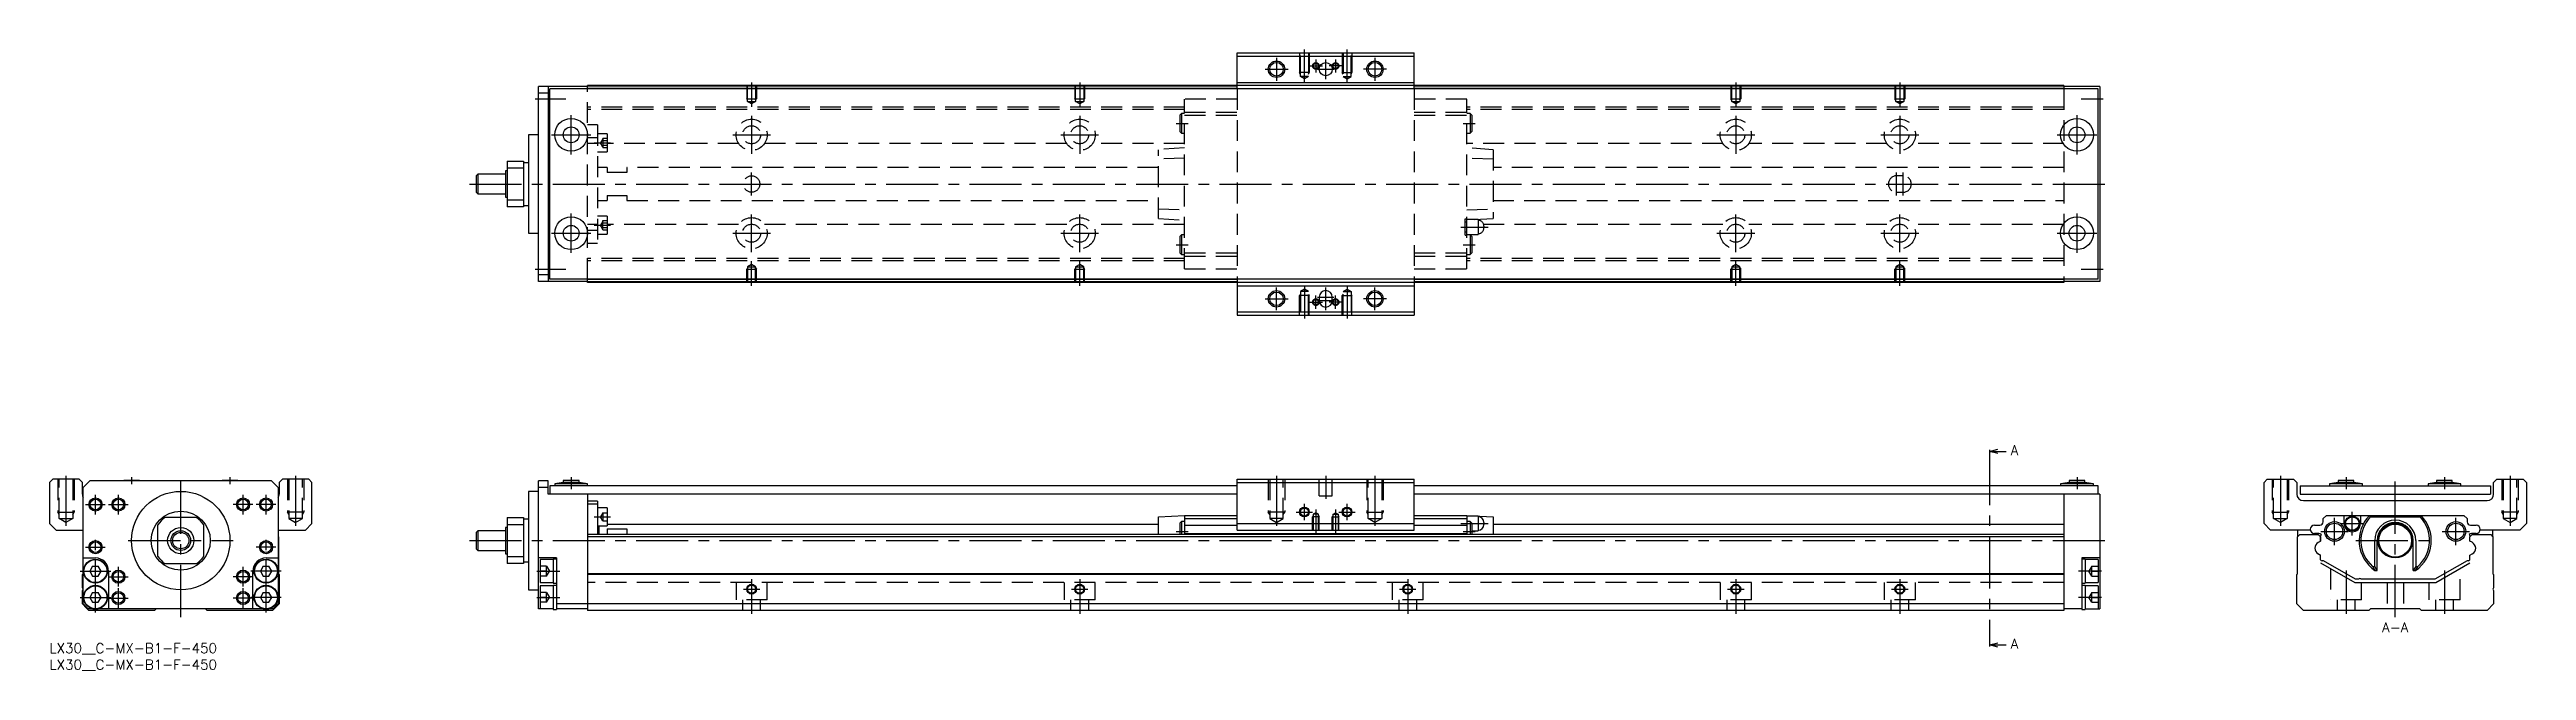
# Model space of a CAD drawing. Extents: x 0 to 755, y -8 to 181.
import ezdxf

# ---------------------------------------------------------------- set-up
doc = ezdxf.new("R2010")
doc.units = 0
doc.header["$LTSCALE"] = 0.5
doc.linetypes.add('CENTER', pattern=[50.8, 31.75, -6.35, 6.35, -6.35])
doc.linetypes.add('DASHED', pattern=[19.05, 12.7, -6.35])
for name, color, linetype in [('MSM_CENTER', 1, 'CENTER'), ('MSM_CONTINUOUS', 7, 'CONTINUOUS'), ('MSM_DASHED', 4, 'DASHED'), ('MSM_NARROW', 5, 'CONTINUOUS'), ('MSM_PART_NUMBER', 7, 'CONTINUOUS')]:
    doc.layers.add(name, color=color, linetype=linetype)
doc.styles.get("Standard").update_dxf_attribs({"font": 'txt.shx', "height": 3, "bigfont": 'bigfont.shx'})

# ---------------------------------------------------------------- blocks, each defined once
blk = doc.blocks.new('*U2')
at = {"layer": 'MSM_PART_NUMBER'}
blk.add_text('LX30__C-MX-B1-F-450', height=3, dxfattribs=at).set_placement((0, -3))
blk = doc.blocks.new('*U3')
at = {"layer": 'MSM_PART_NUMBER'}
blk.add_text('LX30__C-MX-B1-F-450', height=3, dxfattribs=at).set_placement((0, -8))

msp = doc.modelspace()

# ---------------------------------------------------------------- linework, layer by layer
at = {"layer": 'MSM_CENTER'}
for p, q in [((370.5, 175), (377.5, 175)), ((374, 178.5), (374, 171.5)), ((382.5, 171.09), (382.5, 181)), ((384, 176), (388, 176)), ((386, 178), (386, 174)), ((386.5, 175), (391.5, 175)), ((389, 172), (389, 178)), ((394, 176), (390, 176)), ((392, 178), (392, 174)), ((395.5, 171.09), (395.5, 181)), ((407.5, 175), (400.5, 175)), ((404, 178.5), (404, 171.5)), ((214, 171), (214, 163.49)), ((314, 171), (314, 163.49)), ((514, 171), (514, 163.49)), ((564, 171), (564, 163.49)), ((148, 166), (157.4, 166)), ((159, 149), (159, 161)), ((214, 160.75), (214, 149.25)), ((314, 160.75), (314, 149.25)), ((514, 160.75), (514, 149.25)), ((564, 160.75), (564, 149.25)), ((618, 149), (618, 161)), ((619.25, 166), (626, 166)), ((153, 155), (165, 155)), ((166, 152.55), (171, 152.55)), ((208.25, 155), (219.75, 155)), ((308.25, 155), (319.75, 155)), ((343.43, 158.5), (347.07, 158.5)), ((430.92, 158.5), (434.57, 158.5)), ((508.25, 155), (519.75, 155)), ((558.25, 155), (569.75, 155)), ((612, 155), (624, 155)), ((214, 136.5), (214, 143.5)), ((563, 136.5), (563, 143.5)), ((565, 136.5), (565, 143.5)), ((128, 140), (627, 140)), ((159, 119), (159, 131)), ((214, 119.25), (214, 130.75)), ((314, 119.25), (314, 130.75)), ((514, 119.25), (514, 130.75)), ((564, 119.25), (564, 130.75)), ((618, 119), (618, 131)), ((153, 125), (165, 125)), ((166, 127.44), (171, 127.44)), ((208.25, 125), (219.75, 125)), ((308.25, 125), (319.75, 125)), ((343.43, 121.5), (347.07, 121.5)), ((430.22, 126.9), (438.48, 126.9)), ((430.92, 121.5), (434.57, 121.5)), ((508.25, 125), (519.75, 125)), ((558.25, 125), (569.75, 125)), ((612, 125), (624, 125)), ((148, 114), (157.4, 114)), ((214, 109), (214, 116.51)), ((314, 109), (314, 116.51)), ((514, 109), (514, 116.51)), ((564, 109), (564, 116.51)), ((619.25, 114), (626, 114)), ((374, 101.5), (374, 108.5)), ((382.5, 108.91), (382.5, 99)), ((386, 102), (386, 106)), ((389, 101.5), (389, 108.5)), ((392, 102), (392, 106)), ((395.5, 108.91), (395.5, 99)), ((404, 101.5), (404, 108.5)), ((370.5, 105), (377.5, 105)), ((384, 104), (388, 104)), ((386.5, 105.5), (391.5, 105.5)), ((386.5, 104.5), (391.5, 104.5)), ((394, 104), (390, 104)), ((407.5, 105), (400.5, 105)), ((591.37, 58), (591.37, 0)), ((5, 51), (5, 35.81)), ((25, 50.6), (25, 48.5)), ((40, 8), (40, 51.5)), ((55, 50.6), (55, 48.5)), ((75, 51), (75, 35.81)), ((159, 50.6), (159, 47)), ((374, 51), (374, 35.81)), ((389, 51), (389, 44)), ((404, 51), (404, 35.81)), ((618, 50.6), (618, 47)), ((680, 51), (680, 35.81)), ((700, 50.6), (700, 47)), ((715, 8), (715, 51.5)), ((730, 50.6), (730, 47)), ((750, 51), (750, 35.81)), ((11, 42.3), (17, 42.3)), ((14, 39.3), (14, 45.3)), ((18, 42.3), (24, 42.3)), ((21, 39.3), (21, 45.3)), ((62, 42.3), (56, 42.3)), ((59, 39.3), (59, 45.3)), ((69, 42.3), (63, 42.3)), ((66, 39.3), (66, 45.3)), ((166, 38.55), (171, 38.55)), ((380, 40), (385, 40)), ((382.5, 37.5), (382.5, 42.5)), ((386, 40.76), (386, 33.5)), ((392, 40.76), (392, 33.5)), ((393, 40), (398, 40)), ((395.5, 37.5), (395.5, 42.5)), ((696.5, 29.95), (696.5, 38.25)), ((701.9, 32.88), (701.9, 40.12)), ((733.5, 29.95), (733.5, 38.25)), ((14, 9.35), (14, 32.3)), ((24, 31.3), (56, 31.3)), ((66, 9.35), (66, 32.3)), ((128, 31.3), (627, 31.3)), ((343.43, 34.1), (347.07, 34.1)), ((430.22, 36.5), (438.48, 36.5)), ((430.92, 34.1), (434.57, 34.1)), ((692.35, 34.1), (700.65, 34.1)), ((698.27, 36.5), (705.52, 36.5)), ((703, 31.3), (727, 31.3)), ((729.35, 34.1), (737.65, 34.1)), ((11, 29.3), (17, 29.3)), ((21, 17.3), (21, 23.3)), ((59, 17.3), (59, 23.3)), ((69, 29.3), (63, 29.3)), ((9.35, 22), (18.65, 22)), ((18, 20.3), (24, 20.3)), ((21, 10.8), (21, 16.8)), ((62, 20.3), (56, 20.3)), ((59, 10.8), (59, 16.8)), ((70.65, 22), (61.35, 22)), ((148.5, 22), (155.5, 22)), ((211.5, 16.5), (216.5, 16.5)), ((214, 19.5), (214, 9)), ((311.5, 16.5), (316.5, 16.5)), ((314, 19.5), (314, 9)), ((411.5, 16.5), (416.5, 16.5)), ((414, 19.5), (414, 9)), ((511.5, 16.5), (516.5, 16.5)), ((514, 19.5), (514, 9)), ((561.5, 16.5), (566.5, 16.5)), ((564, 19.5), (564, 9)), ((625.5, 22), (618.5, 22)), ((700, 22.18), (700, 9)), ((730, 22.18), (730, 9)), ((9.35, 14), (18.65, 14)), ((18, 13.8), (24, 13.8)), ((62, 13.8), (56, 13.8)), ((70.65, 14), (61.35, 14)), ((148.5, 14), (155.5, 14)), ((625.5, 14), (618.5, 14))]:
    msp.add_line(p, q, dxfattribs=at)
at = {"layer": 'MSM_CONTINUOUS'}
for p, q in [((362, 169), (362, 180)), ((362, 180), (416, 180)), ((362, 179), (416, 179)), ((416, 169), (416, 180)), ((164, 169.7), (149, 169.7)), ((149, 110.3), (149, 169.7)), ((152, 167.7), (149, 167.7)), ((152, 169.7), (152, 110.3)), ((152.5, 111), (152.5, 169)), ((624.5, 169), (152.5, 169)), ((614, 170), (164, 170)), ((164, 169), (164, 170)), ((362, 169.8), (164, 169.8)), ((362, 169.1), (164, 169.1)), ((362, 171), (416, 171)), ((614, 169.8), (416, 169.8)), ((614, 169.1), (416, 169.1)), ((614, 170), (614, 169)), ((625, 169.7), (614, 169.7)), ((624.5, 111), (624.5, 169)), ((625, 169.7), (625, 110.3)), ((146, 155), (146, 125)), ((149, 155), (146, 155)), ((139, 144), (139, 136)), ((139.5, 144), (139, 144)), ((139.5, 147), (144.5, 147)), ((139.5, 147), (139.5, 133)), ((144.5, 144.82), (139.5, 144.82)), ((144.5, 147), (144.5, 133)), ((146, 146.5), (144.5, 146.5)), ((130.5, 143), (130, 142.5)), ((130, 142.5), (130, 137.5)), ((130, 137.5), (130.5, 137)), ((130.5, 143), (130.5, 137)), ((139, 143), (130.5, 143)), ((130.5, 137), (139, 137)), ((139, 136), (139.5, 136)), ((139.5, 135.18), (144.5, 135.18)), ((144.5, 133), (139.5, 133)), ((144.5, 133.5), (146, 133.5)), ((146, 125), (149, 125)), ((152, 112.3), (149, 112.3)), ((164, 110.3), (149, 110.3)), ((624.5, 111), (152.5, 111)), ((164, 110), (164, 111)), ((362, 110.9), (164, 110.9)), ((362, 110.2), (164, 110.2)), ((614, 110), (164, 110)), ((362, 111), (362, 100)), ((362, 109), (416, 109)), ((416, 111), (416, 100)), ((614, 110.9), (416, 110.9)), ((614, 110.2), (416, 110.2)), ((614, 111), (614, 110)), ((625, 110.3), (614, 110.3)), ((362, 101), (416, 101)), ((362, 100), (416, 100)), ((387, 105.5), (387, 104.5)), ((391, 104.5), (391, 105.5)), ((591.37, 58.5), (593.87, 59.17)), ((591.37, 59), (591.37, 58)), ((593.87, 57.83), (591.37, 58.5)), ((591.37, 58.5), (596.38, 58.5)), ((1, 50), (0, 49)), ((0, 49), (0, 36.5)), ((9, 50), (1, 50)), ((10, 49), (9, 50)), ((10, 45.5), (10, 49)), ((12.3, 49.5), (10.3, 47.5)), ((10.3, 12), (10.3, 47.5)), ((67.7, 49.5), (12.3, 49.5)), ((22.6, 49.6), (22.6, 49.5)), ((27.4, 49.6), (22.6, 49.6)), ((27.4, 49.5), (27.4, 49.6)), ((52.6, 49.6), (52.6, 49.5)), ((57.4, 49.6), (52.6, 49.6)), ((57.4, 49.5), (57.4, 49.6)), ((69.7, 47.5), (67.7, 49.5)), ((69.7, 47.5), (69.7, 12)), ((71, 50), (70, 49)), ((70, 49), (70, 45.5)), ((79, 50), (71, 50)), ((80, 49), (79, 50)), ((80, 36.5), (80, 49)), ((149, 46.3), (146, 46.3)), ((146, 46.3), (146, 16.3)), ((149, 10.5), (149, 49.5)), ((152, 49.5), (149, 49.5)), ((152, 47.5), (149, 47.5)), ((152, 45.5), (152, 49.5)), ((362, 45.5), (152, 45.5)), ((152.5, 48), (152.5, 45.5)), ((362, 48), (152.5, 48)), ((156.6, 49), (154, 48.6)), ((154, 48.6), (154, 48)), ((164, 48.6), (154, 48.6)), ((156.6, 49.6), (156.6, 49)), ((161.4, 49.6), (156.6, 49.6)), ((161.4, 49), (156.6, 49)), ((161.4, 49), (161.4, 49.6)), ((164, 48.6), (161.4, 49)), ((164, 48), (164, 48.6)), ((164, 45.5), (164, 10)), ((362, 50), (416, 50)), ((362, 34.5), (362, 50)), ((362, 49), (416, 49)), ((416, 34.5), (416, 50)), ((624.5, 48), (416, 48)), ((625, 45.5), (416, 45.5)), ((615.6, 49), (613, 48.6)), ((613, 48.6), (613, 48)), ((623, 48.6), (613, 48.6)), ((614, 45.5), (614, 10)), ((615.6, 49.6), (615.6, 49)), ((620.4, 49.6), (615.6, 49.6)), ((620.4, 49), (615.6, 49)), ((620.4, 49), (620.4, 49.6)), ((623, 48.6), (620.4, 49)), ((623, 48), (623, 48.6)), ((624.5, 45.5), (624.5, 48)), ((625, 45.5), (625, 10.5)), ((675, 49), (676, 50)), ((675, 36.5), (675, 49)), ((676, 50), (684, 50)), ((684, 50), (685, 49)), ((685, 49), (685, 45.5)), ((686, 48), (744, 48)), ((686, 48), (686, 45.5)), ((686, 45.5), (744, 45.5)), ((697.6, 49), (695, 48.6)), ((695, 48.6), (695, 48)), ((705, 48.6), (695, 48.6)), ((702.4, 49.6), (697.6, 49.6)), ((697.6, 49.6), (697.6, 49)), ((702.4, 49), (697.6, 49)), ((702.4, 49), (702.4, 49.6)), ((705, 48.6), (702.4, 49)), ((705, 48), (705, 48.6)), ((727.6, 49), (725, 48.6)), ((735, 48.6), (725, 48.6)), ((725, 48.6), (725, 48)), ((732.4, 49.6), (727.6, 49.6)), ((727.6, 49.6), (727.6, 49)), ((732.4, 49), (727.6, 49)), ((732.4, 49), (732.4, 49.6)), ((735, 48.6), (732.4, 49)), ((735, 48), (735, 48.6)), ((744, 48), (744, 45.5)), ((745, 49), (746, 50)), ((745, 45.5), (745, 49)), ((746, 50), (754, 50)), ((754, 50), (755, 49)), ((755, 49), (755, 36.5)), ((44.82, 38.3), (35.18, 38.3)), ((139.5, 38.3), (144.5, 38.3)), ((139.5, 38.3), (139.5, 24.3)), ((144.5, 38.3), (144.5, 24.3)), ((146, 37.8), (144.5, 37.8)), ((167, 43.3), (164, 43.3)), ((167, 42.45), (164, 42.45)), ((167, 43.3), (167, 33.2)), ((170, 41.3), (167, 41.3)), ((170, 41.3), (170, 35.8)), ((338, 38.5), (346, 39)), ((338, 33.2), (338, 38.5)), ((346, 39), (362, 39)), ((346, 39), (346, 33.2)), ((346, 38), (362, 38)), ((416, 39), (432, 39)), ((416, 38), (432, 38)), ((432, 39), (440, 38.5)), ((432, 39), (432, 33.2)), ((435.45, 38.75), (432, 38.75)), ((435.45, 38.75), (435.45, 34.25)), ((440, 38.5), (440, 33.2)), ((687, 43.5), (743, 43.5)), ((693.05, 38), (694.05, 39)), ((693.05, 37), (693.05, 38)), ((694.05, 39), (735.95, 39)), ((699.4, 36.5), (699.4, 39)), ((704.4, 39), (704.4, 36.5)), ((707.14, 39), (707.4, 38.5)), ((707.4, 38.5), (722.6, 38.5)), ((722.6, 38.5), (722.86, 39)), ((735.95, 39), (736.95, 38)), ((736.95, 38), (736.95, 37)), ((0, 36.5), (2, 34.5)), ((2, 34.5), (10.3, 34.5)), ((10.2, 32.5), (10.3, 32.6)), ((10.2, 21.2), (10.2, 32.5)), ((33, 26.48), (33, 36.12)), ((47, 26.48), (47, 36.12)), ((69.7, 34.5), (78, 34.5)), ((69.7, 32.6), (69.8, 32.5)), ((69.8, 32.5), (69.8, 21.2)), ((78, 34.5), (80, 36.5)), ((130.5, 34.3), (130, 33.8)), ((130, 33.8), (130, 28.8)), ((139, 34.3), (130.5, 34.3)), ((130.5, 34.3), (130.5, 28.3)), ((139.5, 35.3), (139, 35.3)), ((139, 35.3), (139, 27.3)), ((144.5, 36.12), (139.5, 36.12)), ((614, 33.2), (164, 33.2)), ((614, 32.5), (164, 32.5)), ((167, 35.8), (170, 35.8)), ((167.5, 33.2), (167.5, 35.8)), ((170, 36.3), (338, 36.3)), ((170, 34.87), (176, 34.87)), ((170, 34.87), (170, 33.2)), ((176, 34.87), (176, 33.2)), ((345, 37.1), (344.5, 36.6)), ((344.5, 36.6), (344.5, 33.2)), ((346, 37.1), (345, 37.1)), ((345, 37.1), (345, 33.2)), ((346, 36), (362, 36)), ((346, 33.5), (432, 33.5)), ((362, 36.5), (416, 36.5)), ((362, 34.5), (416, 34.5)), ((416, 36), (432, 36)), ((433, 37.1), (432, 37.1)), ((433.5, 36.6), (433, 37.1)), ((433, 37.1), (433, 33.2)), ((433.5, 36.6), (433.5, 33.2)), ((433.5, 34.25), (435.45, 34.25)), ((437.2, 36.8), (437.2, 36.2)), ((440, 36.3), (614, 36.3)), ((677, 34.5), (675, 36.5)), ((689.13, 34.5), (677, 34.5)), ((685.2, 32.5), (685.9, 33.2)), ((685.2, 21.2), (685.2, 32.5)), ((685.3, 32.6), (685.3, 34.5)), ((685.9, 33.2), (691.55, 33.2)), ((690.35, 36), (692.05, 36)), ((691.75, 33.5), (690.35, 33.5)), ((692.25, 31.15), (691.5, 30.72)), ((691.55, 33.2), (692.25, 32.5)), ((691.55, 33.2), (692.25, 32.5)), ((691.6, 30.78), (692.25, 31.15)), ((692.2, 32.55), (692.2, 32.7)), ((692.25, 32.5), (692.2, 32.55)), ((692.25, 31.15), (692.25, 32.5)), ((692.25, 32.5), (692.25, 31.15)), ((708.74, 23.45), (708.74, 31.3)), ((709.5, 22.2), (709.5, 31.3)), ((720.5, 22.2), (720.5, 31.3)), ((721.26, 31.3), (721.26, 23.45)), ((737.75, 32.5), (738.45, 33.2)), ((737.75, 32.5), (738.45, 33.2)), ((737.75, 31.15), (737.75, 32.5)), ((738.4, 30.78), (737.75, 31.15)), ((737.8, 32.7), (737.8, 32.55)), ((737.95, 36), (739.65, 36)), ((739.65, 33.5), (738.25, 33.5)), ((738.4, 30.78), (738.49, 30.73)), ((738.45, 33.2), (744.1, 33.2)), ((753, 34.5), (740.87, 34.5)), ((744.1, 33.2), (744.8, 32.5)), ((744.7, 32.6), (744.7, 34.5)), ((744.8, 32.5), (744.8, 21.2)), ((755, 36.5), (753, 34.5)), ((10.3, 26), (14, 26)), ((13.13, 23.5), (12.27, 22)), ((13.13, 23.5), (14.87, 23.5)), ((15.73, 22), (14.87, 23.5)), ((35.18, 24.3), (44.82, 24.3)), ((65.13, 23.5), (64.27, 22)), ((65.13, 23.5), (66.87, 23.5)), ((66, 26), (69.7, 26)), ((67.73, 22), (66.87, 23.5)), ((130, 28.8), (130.5, 28.3)), ((130.5, 28.3), (139, 28.3)), ((139, 27.3), (139.5, 27.3)), ((139.5, 26.48), (144.5, 26.48)), ((144.5, 24.3), (139.5, 24.3)), ((144.5, 24.8), (146, 24.8)), ((154.5, 26), (149, 26)), ((153.5, 25.5), (149.5, 25.5)), ((149.5, 25.5), (149.5, 18.5)), ((154.5, 25.65), (153.5, 25.65)), ((153.5, 25.65), (153.5, 18.35)), ((154.5, 26), (154.5, 10.35)), ((625, 26), (619.5, 26)), ((619.5, 26), (619.5, 10.35)), ((620.5, 25.65), (619.5, 25.65)), ((620.5, 25.65), (620.5, 18.35)), ((624.5, 25.5), (620.5, 25.5)), ((624.5, 25.5), (624.5, 18.5)), ((692.25, 26.85), (691.5, 27.28)), ((691.6, 27.22), (692.25, 26.85)), ((692.25, 25.45), (692.25, 26.85)), ((692.25, 24.5), (702.64, 18.5)), ((693.1, 25.16), (692.7, 25.16)), ((702.91, 19.5), (693.1, 25.16)), ((708.07, 23.45), (708.74, 23.45)), ((709.5, 22.2), (708.74, 23.45)), ((721.26, 23.45), (720.5, 22.2)), ((721.26, 23.45), (721.93, 23.45)), ((736.9, 25.16), (727.09, 19.5)), ((727.36, 18.5), (737.75, 24.5)), ((737.3, 25.16), (736.9, 25.16)), ((737.75, 26.85), (738.5, 27.28)), ((737.75, 25.45), (737.75, 26.85)), ((10, 21), (10.2, 21.2)), ((10, 16.9), (10, 21)), ((10, 12), (10, 16.1)), ((12.27, 22), (13.13, 20.5)), ((13.13, 15.5), (12.27, 14)), ((13.13, 20.5), (14.87, 20.5)), ((13.13, 15.5), (14.87, 15.5)), ((14.87, 20.5), (15.73, 22)), ((15.73, 14), (14.87, 15.5)), ((18, 22), (18, 10.5)), ((62, 10.5), (62, 22)), ((64.27, 22), (65.13, 20.5)), ((65.13, 15.5), (64.27, 14)), ((65.13, 20.5), (66.87, 20.5)), ((65.13, 15.5), (66.87, 15.5)), ((66.87, 20.5), (67.73, 22)), ((67.73, 14), (66.87, 15.5)), ((69.8, 21.2), (70, 21)), ((70, 21), (70, 12)), ((146, 16.3), (149, 16.3)), ((149.5, 18.5), (153.5, 18.5)), ((153.5, 17.5), (149.5, 17.5)), ((149.5, 17.5), (149.5, 10.5)), ((153.5, 18.35), (154.5, 18.35)), ((154.5, 17.65), (153.5, 17.65)), ((153.5, 17.65), (153.5, 10.35)), ((614, 21.2), (164, 21.2)), ((614, 21), (164, 21)), ((619.5, 18.35), (620.5, 18.35)), ((620.5, 17.65), (619.5, 17.65)), ((620.5, 18.5), (624.5, 18.5)), ((620.5, 17.65), (620.5, 10.35)), ((624.5, 17.5), (620.5, 17.5)), ((624.5, 17.5), (624.5, 10.5)), ((685, 21), (685.2, 21.2)), ((685, 12), (685, 21)), ((702.64, 18.5), (727.36, 18.5)), ((703.85, 19.5), (702.91, 19.5)), ((727.09, 19.5), (704.65, 19.5)), ((708.82, 22.2), (709.5, 22.2)), ((720.5, 22.2), (721.18, 22.2)), ((744.8, 21.2), (745, 21)), ((745, 21), (745, 16.9)), ((745, 16.1), (745, 12)), ((12, 10), (10, 12)), ((11.8, 10.5), (10.3, 12)), ((12.96, 10.5), (11.8, 10.5)), ((32, 10), (12, 10)), ((12.27, 14), (13.13, 12.5)), ((13.13, 12.5), (14.87, 12.5)), ((14.87, 12.5), (15.73, 14)), ((64.96, 10.5), (15.04, 10.5)), ((32.5, 10.5), (32, 10)), ((48, 10), (47.5, 10.5)), ((68, 10), (48, 10)), ((64.27, 14), (65.13, 12.5)), ((65.13, 12.5), (66.87, 12.5)), ((66.87, 12.5), (67.73, 14)), ((68.2, 10.5), (67.04, 10.5)), ((70, 12), (68, 10)), ((69.7, 12), (68.2, 10.5)), ((153.5, 10.5), (149, 10.5)), ((153.5, 10.35), (154.5, 10.35)), ((614, 12), (154.5, 12)), ((164, 10.5), (154.5, 10.5)), ((614, 10), (164, 10)), ((619.5, 10.5), (614, 10.5)), ((619.5, 10.35), (620.5, 10.35)), ((620.5, 10.5), (625, 10.5)), ((687, 10), (685, 12)), ((707, 10), (687, 10)), ((707.5, 10.5), (707, 10)), ((722.5, 10.5), (707.5, 10.5)), ((723, 10), (722.5, 10.5)), ((743, 10), (723, 10)), ((745, 12), (743, 10)), ((591.37, -0.5), (593.87, 0.17)), ((591.37, 0), (591.37, -1)), ((593.87, -1.17), (591.37, -0.5)), ((591.37, -0.5), (596.38, -0.5))]:
    msp.add_line(p, q, dxfattribs=at)
for centre, radius in [((374, 175), 2.07), ((389, 175), 2), ((404, 175), 2.07), ((159, 155), 5), ((618, 155), 5), ((159, 155), 2.4), ((618, 155), 2.4), ((159, 125), 5), ((618, 125), 5), ((159, 125), 2.4), ((618, 125), 2.4), ((374, 105), 2.07), ((404, 105), 2.07), ((40, 31.3), 15), ((14, 42.3), 1.62), ((21, 42.3), 1.62), ((40, 31.3), 9), ((59, 42.3), 1.62), ((66, 42.3), 1.62), ((382.5, 40), 1.23), ((395.5, 40), 1.23), ((701.9, 36.5), 2.25), ((701.9, 36.5), 2.05), ((14, 29.3), 1.62), ((40, 31.3), 4), ((40, 31.3), 3), ((40, 31.3), 2.5), ((66, 29.3), 1.62), ((696.5, 34.1), 3), ((696.5, 34.1), 2.5), ((715, 31.3), 5.3), ((715, 31.3), 5), ((733.5, 34.1), 3), ((733.5, 34.1), 2.5), ((14, 22), 3.65), ((14, 22), 3.5), ((66, 22), 3.65), ((66, 22), 3.5), ((14, 14), 3.65), ((14, 14), 3.5), ((21, 20.3), 1.62), ((21, 13.8), 1.62), ((59, 20.3), 1.62), ((59, 13.8), 1.62), ((66, 14), 3.65), ((66, 14), 3.5), ((214, 16.5), 1.23), ((314, 16.5), 1.23), ((414, 16.5), 1.23), ((514, 16.5), 1.23), ((564, 16.5), 1.23)]:
    msp.add_circle(centre, radius, dxfattribs=at)
for centre, radius, start, end in [((389, 105.5), 2, 0, 180), ((389, 104.5), 2, 180, 0), ((12, 45.5), 2, 180, 211.78833), ((68, 45.5), 2, 328.21167, 0), ((687, 45.5), 2, 180, 270), ((743, 45.5), 2, 270, 0), ((40, 31.3), 8.5, 124.56032, 145.43968), ((40, 31.3), 8.5, 34.56032, 55.43968), ((435.45, 36.8), 1.75, 0, 90), ((715, 31.3), 11, 135.573, 235.81959), ((715, 31.3), 10.47, 136.57129, 228.55525), ((715, 31.3), 11, 304.18041, 44.427), ((715, 31.3), 10.47, 311.44475, 43.42871), ((435.45, 36.2), 1.75, 270, 0), ((690.35, 34.75), 1.25, 90, 270), ((692.65, 28.85), 2.2, 121.45533, 176.01903), ((692.65, 28.85), 2.2, 121.38869, 134.53306), ((691.75, 32.5), 1, 41.23398, 90), ((692.05, 37), 1, 270, 0), ((692.7, 32.7), 0.5, 113.32535, 180), ((701.9, 36.5), 2.5, 180, 0), ((715, 31.3), 6.26, 0, 180), ((715, 31.3), 5.5, 0, 180), ((737.95, 37), 1, 180, 270), ((738.25, 32.5), 1, 90, 138.76602), ((737.3, 32.7), 0.5, 0, 66.67465), ((737.35, 28.85), 2.2, 3.98097, 61.45517), ((739.65, 34.75), 1.25, 270, 90), ((14, 22), 4, 0, 90), ((40, 31.3), 8.5, 214.56032, 235.43968), ((40, 31.3), 8.5, 304.56032, 325.43968), ((66, 22), 4, 90, 180), ((692.65, 29.15), 2.2, 183.98097, 241.45517), ((692.7, 25.66), 0.5, 205.84193, 270), ((716, 27.35), 8.83, 206.14749, 215.62533), ((714, 27.35), 8.84, 324.37545, 333.85173), ((737.3, 25.66), 0.5, 270, 334.15807), ((737.35, 29.15), 2.2, 301.45533, 356.01903), ((9.7, 16.5), 0.5, 306.8699, 53.1301), ((704.25, 19.2), 0.5, 36.8699, 143.1301), ((745.3, 16.5), 0.5, 126.8699, 233.1301), ((12.3, 12.5), 2, 216.8699, 233.1301), ((67.7, 12.5), 2, 306.8699, 323.1301)]:
    msp.add_arc(centre, radius, start, end, dxfattribs=at)
at = {"layer": 'MSM_DASHED'}
for p, q in [((381, 180), (381, 174)), ((384, 174), (381, 174)), ((381.27, 173.53), (381, 174)), ((381.27, 172.8), (381.27, 180)), ((383.73, 180), (383.73, 172.8)), ((383.73, 173.53), (384, 174)), ((384, 180), (384, 174)), ((394, 180), (394, 174)), ((394, 174), (397, 174)), ((394.27, 173.53), (394, 174)), ((394.27, 180), (394.27, 172.8)), ((396.73, 172.8), (396.73, 180)), ((396.73, 173.53), (397, 174)), ((397, 180), (397, 174)), ((164, 111), (164, 169)), ((212.5, 170), (212.5, 166)), ((212.77, 165.2), (212.77, 170)), ((215.23, 170), (215.23, 165.2)), ((215.5, 170), (215.5, 166)), ((312.5, 170), (312.5, 166)), ((312.77, 165.2), (312.77, 170)), ((315.23, 170), (315.23, 165.2)), ((315.5, 170), (315.5, 166)), ((362, 169), (362, 111)), ((383.73, 172.8), (381.27, 172.8)), ((382.5, 172.09), (381.27, 172.8)), ((383.73, 172.8), (382.5, 172.09)), ((394.27, 172.8), (396.73, 172.8)), ((394.27, 172.8), (395.5, 172.09)), ((395.5, 172.09), (396.73, 172.8)), ((416, 169), (416, 111)), ((512.5, 170), (512.5, 166)), ((512.77, 165.2), (512.77, 170)), ((515.23, 170), (515.23, 165.2)), ((515.5, 170), (515.5, 166)), ((562.5, 170), (562.5, 166)), ((562.77, 165.2), (562.77, 170)), ((565.23, 170), (565.23, 165.2)), ((565.5, 170), (565.5, 166)), ((614, 169), (614, 111)), ((346, 163.45), (164, 163.45)), ((346, 162.75), (164, 162.75)), ((212.77, 165.53), (212.5, 166)), ((212.5, 166), (215.5, 166)), ((212.77, 165.2), (215.23, 165.2)), ((214, 164.49), (212.77, 165.2)), ((215.23, 165.2), (214, 164.49)), ((215.23, 165.53), (215.5, 166)), ((312.77, 165.53), (312.5, 166)), ((312.5, 166), (315.5, 166)), ((312.77, 165.2), (315.23, 165.2)), ((314, 164.49), (312.77, 165.2)), ((315.23, 165.2), (314, 164.49)), ((315.23, 165.53), (315.5, 166)), ((345, 161.5), (344.5, 161)), ((344.5, 161), (344.5, 156)), ((345, 161.5), (345, 155.5)), ((346, 161.5), (345, 161.5)), ((362, 165.9), (346, 165.9)), ((346, 114.1), (346, 165.9)), ((346, 161.95), (362, 161.95)), ((346, 160.95), (362, 160.95)), ((432, 165.9), (416, 165.9)), ((416, 161.95), (432, 161.95)), ((416, 160.95), (432, 160.95)), ((432, 114.1), (432, 165.9)), ((614, 163.45), (432, 163.45)), ((614, 162.75), (432, 162.75)), ((433, 161.5), (432, 161.5)), ((433.5, 161), (433, 161.5)), ((433, 161.5), (433, 155.5)), ((433.5, 161), (433.5, 156)), ((512.77, 165.53), (512.5, 166)), ((512.5, 166), (515.5, 166)), ((512.77, 165.2), (515.23, 165.2)), ((514, 164.49), (512.77, 165.2)), ((515.23, 165.2), (514, 164.49)), ((515.23, 165.53), (515.5, 166)), ((562.77, 165.53), (562.5, 166)), ((562.5, 166), (565.5, 166)), ((562.77, 165.2), (565.23, 165.2)), ((564, 164.49), (562.77, 165.2)), ((565.23, 165.2), (564, 164.49)), ((565.23, 165.53), (565.5, 166)), ((167, 158), (164, 158)), ((167, 154.13), (164, 154.13)), ((167, 152.38), (164, 152.38)), ((167, 158), (167, 122)), ((170, 155.3), (167, 155.3)), ((168.7, 153.8), (167.98, 152.55)), ((168.7, 151.3), (167.98, 152.55)), ((168.7, 154), (170, 154)), ((168.7, 154), (168.7, 151.11)), ((168.7, 153.28), (170, 153.28)), ((168.7, 151.83), (170, 151.83)), ((168.7, 151.11), (170, 151.11)), ((170, 155.3), (170, 149.8)), ((210.05, 152.36), (170, 152.36)), ((310.05, 152.36), (217.95, 152.36)), ((346, 152.36), (317.95, 152.36)), ((344.5, 156), (345, 155.5)), ((345, 155.5), (346, 155.5)), ((432, 155.5), (433, 155.5)), ((510.05, 152.36), (432, 152.36)), ((433, 155.5), (433.5, 156)), ((560.05, 152.36), (517.95, 152.36)), ((614, 152.36), (567.95, 152.36)), ((167, 149.8), (170, 149.8)), ((170, 145), (167, 145)), ((170, 145), (170, 143.5)), ((176, 143.5), (170, 143.5)), ((176, 145), (176, 143.5)), ((338, 145), (176, 145)), ((346, 151), (338, 150.47)), ((338, 129.53), (338, 150.47)), ((346, 147.86), (338, 147.6)), ((440, 150.47), (432, 151)), ((440, 147.6), (432, 147.86)), ((440, 150.47), (440, 129.53)), ((614, 145), (440, 145)), ((170, 136.5), (176, 136.5)), ((170, 136.5), (170, 135)), ((176, 136.5), (176, 135)), ((565, 142.5), (563, 142.5)), ((563, 137.5), (565, 137.5)), ((167, 135), (170, 135)), ((170, 130.19), (167, 130.19)), ((168.7, 128.69), (167.98, 127.44)), ((168.7, 128.89), (170, 128.89)), ((168.7, 126), (168.7, 128.89)), ((170, 130.19), (170, 124.69)), ((176, 135), (338, 135)), ((338, 132.4), (346, 132.14)), ((338, 129.53), (346, 129)), ((431.5, 129.4), (432, 129.4)), ((431.5, 124.4), (431.5, 129.4)), ((432, 128.4), (431.5, 128.4)), ((432, 132.14), (440, 132.4)), ((435.45, 129.15), (432, 129.15)), ((434.26, 129.15), (440, 129.53)), ((435.45, 129.15), (435.45, 124.65)), ((440, 135), (614, 135)), ((167, 127.62), (164, 127.62)), ((167, 125.87), (164, 125.87)), ((164, 122), (167, 122)), ((167, 124.69), (170, 124.69)), ((168.7, 126.19), (167.98, 127.44)), ((168.7, 128.17), (170, 128.17)), ((168.7, 126.72), (170, 126.72)), ((168.7, 126), (170, 126)), ((210.05, 127.64), (170, 127.64)), ((310.05, 127.64), (217.95, 127.64)), ((346, 127.64), (317.95, 127.64)), ((345, 124.5), (344.5, 124)), ((344.5, 124), (344.5, 119)), ((345, 124.5), (345, 118.5)), ((346, 124.5), (345, 124.5)), ((431.5, 125.4), (432, 125.4)), ((431.5, 124.4), (432, 124.4)), ((432, 124.65), (435.45, 124.65)), ((433, 124.5), (432, 124.5)), ((433.5, 124), (433, 124.5)), ((433, 124.5), (433, 118.5)), ((433.5, 124), (433.5, 119)), ((510.05, 127.64), (437.14, 127.64)), ((437.2, 127.2), (437.2, 126.6)), ((560.05, 127.64), (517.95, 127.64)), ((614, 127.64), (567.95, 127.64)), ((346, 117.25), (164, 117.25)), ((346, 116.55), (164, 116.55)), ((212.77, 114.47), (212.5, 114)), ((212.5, 110), (212.5, 114)), ((212.5, 114), (215.5, 114)), ((214, 115.51), (212.77, 114.8)), ((212.77, 114.8), (212.77, 110)), ((212.77, 114.8), (215.23, 114.8)), ((215.23, 114.8), (214, 115.51)), ((215.23, 110), (215.23, 114.8)), ((215.23, 114.47), (215.5, 114)), ((215.5, 110), (215.5, 114)), ((312.77, 114.47), (312.5, 114)), ((312.5, 110), (312.5, 114)), ((312.5, 114), (315.5, 114)), ((314, 115.51), (312.77, 114.8)), ((312.77, 114.8), (312.77, 110)), ((312.77, 114.8), (315.23, 114.8)), ((315.23, 114.8), (314, 115.51)), ((315.23, 110), (315.23, 114.8)), ((315.23, 114.47), (315.5, 114)), ((315.5, 110), (315.5, 114)), ((344.5, 119), (345, 118.5)), ((345, 118.5), (346, 118.5)), ((346, 119.05), (362, 119.05)), ((346, 118.05), (362, 118.05)), ((346, 114.1), (362, 114.1)), ((416, 119.05), (432, 119.05)), ((416, 118.05), (432, 118.05)), ((416, 114.1), (432, 114.1)), ((432, 118.5), (433, 118.5)), ((614, 117.25), (432, 117.25)), ((614, 116.55), (432, 116.55)), ((433, 118.5), (433.5, 119)), ((512.77, 114.47), (512.5, 114)), ((512.5, 110), (512.5, 114)), ((512.5, 114), (515.5, 114)), ((514, 115.51), (512.77, 114.8)), ((512.77, 114.8), (512.77, 110)), ((512.77, 114.8), (515.23, 114.8)), ((515.23, 114.8), (514, 115.51)), ((515.23, 110), (515.23, 114.8)), ((515.23, 114.47), (515.5, 114)), ((515.5, 110), (515.5, 114)), ((562.77, 114.47), (562.5, 114)), ((562.5, 110), (562.5, 114)), ((562.5, 114), (565.5, 114)), ((564, 115.51), (562.77, 114.8)), ((562.77, 114.8), (562.77, 110)), ((562.77, 114.8), (565.23, 114.8)), ((565.23, 114.8), (564, 115.51)), ((565.23, 110), (565.23, 114.8)), ((565.23, 114.47), (565.5, 114)), ((565.5, 110), (565.5, 114)), ((381.27, 106.47), (381, 106)), ((384, 106), (381, 106)), ((381, 100), (381, 106)), ((382.5, 107.91), (381.27, 107.2)), ((381.27, 107.2), (381.27, 100)), ((383.73, 107.2), (381.27, 107.2)), ((383.73, 107.2), (382.5, 107.91)), ((383.73, 100), (383.73, 107.2)), ((383.73, 106.47), (384, 106)), ((384, 100), (384, 106)), ((394.27, 106.47), (394, 106)), ((394, 100), (394, 106)), ((394, 106), (397, 106)), ((394.27, 107.2), (395.5, 107.91)), ((394.27, 100), (394.27, 107.2)), ((394.27, 107.2), (396.73, 107.2)), ((395.5, 107.91), (396.73, 107.2)), ((396.73, 107.2), (396.73, 100)), ((396.73, 106.47), (397, 106)), ((397, 100), (397, 106)), ((2.5, 50), (2.5, 40)), ((2.93, 38), (2.93, 50)), ((7.07, 50), (7.07, 38)), ((7.5, 50), (7.5, 40)), ((72.5, 50), (72.5, 40)), ((72.93, 50), (72.93, 38)), ((77.07, 38), (77.07, 50)), ((77.5, 50), (77.5, 40)), ((371.5, 50), (371.5, 40)), ((371.93, 50), (371.93, 38)), ((376.07, 38), (376.07, 50)), ((376.5, 50), (376.5, 40)), ((387, 45), (387, 50)), ((391, 45), (391, 50)), ((401.5, 50), (401.5, 40)), ((401.93, 38), (401.93, 50)), ((406.07, 50), (406.07, 38)), ((406.5, 50), (406.5, 40)), ((677.5, 50), (677.5, 40)), ((677.93, 38), (677.93, 50)), ((682.07, 50), (682.07, 38)), ((682.5, 50), (682.5, 40)), ((747.5, 50), (747.5, 40)), ((747.93, 50), (747.93, 38)), ((752.07, 38), (752.07, 50)), ((752.5, 50), (752.5, 40)), ((2.5, 40), (7.5, 40)), ((2.93, 39.25), (2.5, 40)), ((5, 36.81), (2.93, 38)), ((2.93, 38), (7.07, 38)), ((7.07, 38), (5, 36.81)), ((7.07, 39.25), (7.5, 40)), ((77.5, 40), (72.5, 40)), ((72.93, 39.25), (72.5, 40)), ((72.93, 38), (75, 36.81)), ((77.07, 38), (72.93, 38)), ((75, 36.81), (77.07, 38)), ((77.07, 39.25), (77.5, 40)), ((168.7, 39.8), (167.98, 38.55)), ((168.7, 37.3), (167.98, 38.55)), ((168.7, 39.8), (170, 39.8)), ((168.7, 39.8), (168.7, 37.3)), ((168.7, 38.55), (170, 38.55)), ((376.5, 40), (371.5, 40)), ((371.93, 39.25), (371.5, 40)), ((376.07, 38), (371.93, 38)), ((371.93, 38), (374, 36.81)), ((374, 36.81), (376.07, 38)), ((376.07, 39.25), (376.5, 40)), ((385.22, 38.87), (385, 38.5)), ((387, 38.5), (385, 38.5)), ((385, 34.5), (385, 38.5)), ((386, 39.76), (385.22, 39.31)), ((386.78, 39.31), (385.22, 39.31)), ((385.22, 39.31), (385.22, 34.5)), ((386.78, 39.31), (386, 39.76)), ((386.78, 34.5), (386.78, 39.31)), ((386.78, 38.87), (387, 38.5)), ((387, 45), (391, 45)), ((387, 34.5), (387, 38.5)), ((391.22, 38.87), (391, 38.5)), ((391, 34.5), (391, 38.5)), ((391, 38.5), (393, 38.5)), ((391.22, 39.31), (392, 39.76)), ((391.22, 39.31), (392.78, 39.31)), ((391.22, 34.5), (391.22, 39.31)), ((392, 39.76), (392.78, 39.31)), ((392.78, 39.31), (392.78, 34.5)), ((392.78, 38.87), (393, 38.5)), ((393, 34.5), (393, 38.5)), ((401.5, 40), (406.5, 40)), ((401.93, 39.25), (401.5, 40)), ((401.93, 38), (406.07, 38)), ((404, 36.81), (401.93, 38)), ((406.07, 38), (404, 36.81)), ((406.07, 39.25), (406.5, 40)), ((677.5, 40), (682.5, 40)), ((677.93, 39.25), (677.5, 40)), ((680, 36.81), (677.93, 38)), ((677.93, 38), (682.07, 38)), ((682.07, 38), (680, 36.81)), ((682.07, 39.25), (682.5, 40)), ((752.5, 40), (747.5, 40)), ((747.93, 39.25), (747.5, 40)), ((747.93, 38), (750, 36.81)), ((752.07, 38), (747.93, 38)), ((750, 36.81), (752.07, 38)), ((752.07, 39.25), (752.5, 40)), ((168.7, 37.3), (170, 37.3)), ((151.5, 23.5), (149.5, 23.5)), ((151.5, 20.5), (151.5, 23.5)), ((151.5, 23.5), (152.37, 22)), ((622.5, 23.5), (621.63, 22)), ((622.5, 20.5), (622.5, 23.5)), ((622.5, 23.5), (624.5, 23.5)), ((695.25, 22.77), (695.25, 13.2)), ((734.75, 13.2), (734.75, 22.77)), ((151.5, 22), (149.5, 22)), ((151.5, 20.5), (149.5, 20.5)), ((151.5, 15.5), (149.5, 15.5)), ((151.5, 20.5), (152.37, 22)), ((151.5, 12.5), (151.5, 15.5)), ((151.5, 15.5), (152.37, 14)), ((614, 18.5), (164, 18.5)), ((209.25, 18.5), (209.25, 13.2)), ((218.75, 13.2), (218.75, 18.5)), ((309.25, 18.5), (309.25, 13.2)), ((318.75, 13.2), (318.75, 18.5)), ((409.25, 18.5), (409.25, 13.2)), ((418.75, 13.2), (418.75, 18.5)), ((509.25, 18.5), (509.25, 13.2)), ((518.75, 13.2), (518.75, 18.5)), ((559.25, 18.5), (559.25, 13.2)), ((568.75, 13.2), (568.75, 18.5)), ((622.5, 20.5), (621.63, 22)), ((622.5, 15.5), (621.63, 14)), ((622.5, 22), (624.5, 22)), ((622.5, 20.5), (624.5, 20.5)), ((622.5, 12.5), (622.5, 15.5)), ((622.5, 15.5), (624.5, 15.5)), ((704.75, 13.2), (704.75, 18.5)), ((712.5, 18.5), (712.5, 10.5)), ((717.5, 18.5), (717.5, 10.5)), ((725.25, 18.5), (725.25, 13.2)), ((151.5, 14), (149.5, 14)), ((151.5, 12.5), (149.5, 12.5)), ((151.5, 12.5), (152.37, 14)), ((218.75, 13.2), (209.25, 13.2)), ((211.25, 13.2), (211.25, 10)), ((216.75, 10), (216.75, 13.2)), ((318.75, 13.2), (309.25, 13.2)), ((311.25, 13.2), (311.25, 10)), ((316.75, 10), (316.75, 13.2)), ((418.75, 13.2), (409.25, 13.2)), ((411.25, 13.2), (411.25, 10)), ((416.75, 10), (416.75, 13.2)), ((518.75, 13.2), (509.25, 13.2)), ((511.25, 13.2), (511.25, 10)), ((516.75, 10), (516.75, 13.2)), ((568.75, 13.2), (559.25, 13.2)), ((561.25, 13.2), (561.25, 10)), ((566.75, 10), (566.75, 13.2)), ((622.5, 12.5), (621.63, 14)), ((622.5, 14), (624.5, 14)), ((622.5, 12.5), (624.5, 12.5)), ((704.75, 13.2), (695.25, 13.2)), ((697.25, 13.2), (697.25, 10)), ((702.75, 10), (702.75, 13.2)), ((734.75, 13.2), (725.25, 13.2)), ((727.25, 13.2), (727.25, 10)), ((732.75, 10), (732.75, 13.2))]:
    msp.add_line(p, q, dxfattribs=at)
for centre, radius in [((386, 176), 1), ((386, 176), 0.784), ((392, 176), 1), ((392, 176), 0.784), ((214, 155), 4.75), ((314, 155), 4.75), ((514, 155), 4.75), ((564, 155), 4.75), ((214, 155), 2.75), ((314, 155), 2.75), ((514, 155), 2.75), ((564, 155), 2.75), ((214, 140), 2.5), ((214, 125), 4.75), ((314, 125), 4.75), ((514, 125), 4.75), ((564, 125), 4.75), ((214, 125), 2.75), ((314, 125), 2.75), ((514, 125), 2.75), ((564, 125), 2.75), ((386, 104), 1), ((386, 104), 0.784), ((392, 104), 1), ((392, 104), 0.784)]:
    msp.add_circle(centre, radius, dxfattribs=at)
for centre, radius, start, end in [((563, 140), 2.5, 90, 270), ((565, 140), 2.5, 270, 90), ((435.45, 127.2), 1.75, 0, 90), ((435.45, 126.6), 1.75, 270, 0)]:
    msp.add_arc(centre, radius, start, end, dxfattribs=at)
at = {"layer": 'MSM_NARROW'}
for centre, radius in [((374, 175), 2.5), ((404, 175), 2.5), ((374, 105), 2.5), ((404, 105), 2.5), ((14, 42.3), 2), ((21, 42.3), 2), ((59, 42.3), 2), ((66, 42.3), 2), ((382.5, 40), 1.5), ((395.5, 40), 1.5), ((14, 29.3), 2), ((66, 29.3), 2), ((21, 20.3), 2), ((21, 13.8), 2), ((59, 20.3), 2), ((59, 13.8), 2), ((214, 16.5), 1.5), ((314, 16.5), 1.5), ((414, 16.5), 1.5), ((514, 16.5), 1.5), ((564, 16.5), 1.5)]:
    msp.add_circle(centre, radius, dxfattribs=at)

# ---------------------------------------------------------------- block references
at = {"layer": 'MSM_CONTINUOUS'}
for name in ['*U2', '*U3']:
    msp.add_blockref(name, (0, 0), dxfattribs=at)

# ---------------------------------------------------------------- texts
at = {"layer": 'MSM_PART_NUMBER'}
for s, p in [('A', (597.79, 57.37)), ('A', (597.79, -1.63)), ('A-A', (711.01, 3.36))]:
    msp.add_text(s, height=3, dxfattribs=at).set_placement(p)

doc.saveas('drawing.dxf')
